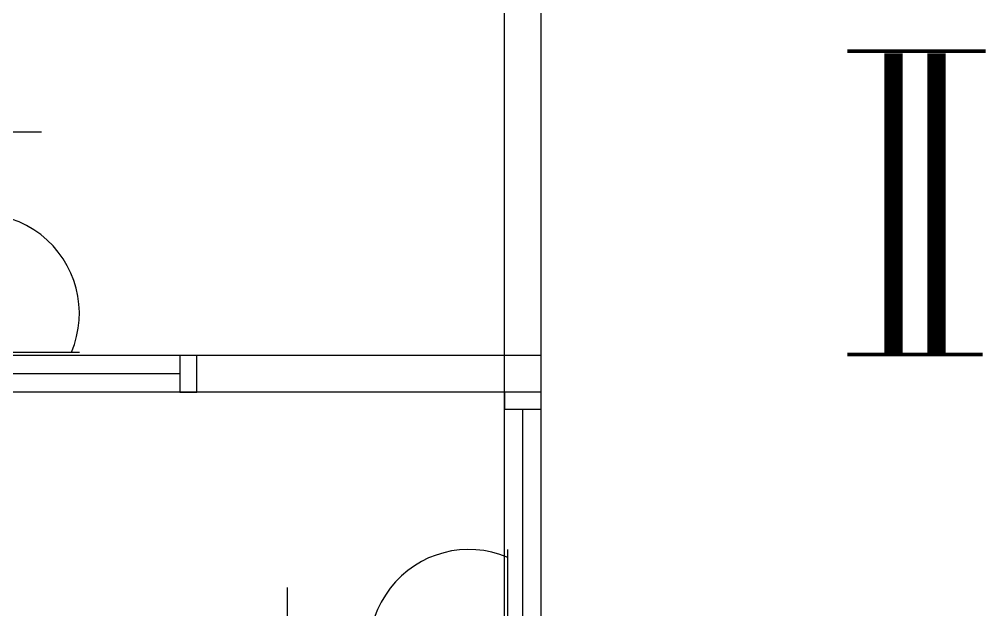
# Model space of a CAD drawing. Header units: inches. Extents: x 16928 to 514628, y -1471 to 241387.
# Drawn here: x 179930 to 182824, y 47911 to 49675 of the extents above; entities that cross this region are included whole.
import ezdxf

# ---------------------------------------------------------------- set-up
doc = ezdxf.new("R2010")
doc.units = ezdxf.units.IN
doc.header["$MEASUREMENT"] = 0
for name, color, linetype in [('ELECT', 6, 'Continuous'), ('FITTING', 8, 'Continuous'), ('partition', 8, 'Continuous'), ('TB', 8, 'Continuous'), ('WIN', 9, 'Continuous')]:
    doc.layers.add(name, color=color, linetype=linetype)

# ---------------------------------------------------------------- blocks, each defined once
blk = doc.blocks.new('13A SSO 300mm')
at = {"layer": 'ELECT', "color": 6}
for p, q in [((0, 413.8), (0, 904.4)), ((-184, 659.1), (184, 659.1)), ((-297.4, 0), (297.4, 0))]:
    blk.add_line(p, q, dxfattribs=at)
blk.add_arc((0, 116.3), 297.4, 336.9763, 203.0237, dxfattribs=at)

msp = doc.modelspace()

# ---------------------------------------------------------------- linework, layer by layer
at = {"layer": 'FITTING', "color": 3}
for points, const_width in [([(182405, 49579.7), (182690, 49579.7)], 10.9), ([(182405, 49579.7), (182690, 49579.7)], 10.9), ([(182405, 49579.7), (182690, 49579.7)], 10.9), ([(182405, 49579.7), (182690, 49579.7)], 10.9), ([(182542.6, 48673.7), (182542.6, 49573.7)], 54.6), ([(182542.6, 48673.7), (182542.6, 49573.7)], 54.6), ([(182542.6, 48673.7), (182542.6, 49573.7)], 54.6), ([(182542.6, 48673.7), (182542.6, 49573.7)], 54.6), ([(182543.7, 49579.7), (182818.9, 49579.7)], 10.9), ([(182543.7, 49579.7), (182818.9, 49579.7)], 10.9), ([(182543.7, 49579.7), (182818.9, 49579.7)], 10.9), ([(182543.7, 49579.7), (182818.9, 49579.7)], 10.9), ([(182671.4, 48673.7), (182671.4, 49573.7)], 54.6), ([(182671.4, 48673.7), (182671.4, 49573.7)], 54.6), ([(182671.4, 48673.7), (182671.4, 49573.7)], 54.6), ([(182671.4, 48673.7), (182671.4, 49573.7)], 54.6), ([(182405, 48673.7), (182680.2, 48673.7)], 10.9), ([(182405, 48673.7), (182680.2, 48673.7)], 10.9), ([(182405, 48673.7), (182680.2, 48673.7)], 10.9), ([(182405, 48673.7), (182680.2, 48673.7)], 10.9), ([(182533.8, 48673.7), (182809, 48673.7)], 10.9), ([(182533.8, 48673.7), (182809, 48673.7)], 10.9), ([(182533.8, 48673.7), (182809, 48673.7)], 10.9), ([(182533.8, 48673.7), (182809, 48673.7)], 10.9)]:
    msp.add_lwpolyline(points, dxfattribs=dict(at, const_width=const_width))
at = {"layer": 'partition'}
for p, q in [((181380, 48560.4), (181380, 51940.4)), ((181490, 48560.4), (181490, 51940.4)), ((181490, 48670.4), (180460, 48670.4)), ((180460, 48560.4), (180460, 48670.4)), ((181490, 48560.4), (180460, 48560.4)), ((181490, 48560.4), (181380, 48560.4))]:
    msp.add_line(p, q, dxfattribs=at)
at = {"layer": 'WIN'}
for p, q in [((180460, 48670.4), (179410, 48670.4)), ((180410, 48615.4), (179460, 48615.4)), ((180460, 48560.4), (179410, 48560.4)), ((181380, 47510.4), (181380, 48560.4)), ((181490, 47510.4), (181490, 48560.4)), ((181435, 47560.4), (181435, 48510.4))]:
    msp.add_line(p, q, dxfattribs=at)
for points in [[(180410, 48670.4), (180410, 48560.4), (180460, 48560.4), (180460, 48670.4)], [(181490, 48560.4), (181380, 48560.4), (181380, 48510.4), (181490, 48510.4)]]:
    msp.add_lwpolyline(points, close=True, dxfattribs=at)

# ---------------------------------------------------------------- block references
at = {"layer": 'TB', "color": 6, "linetype": 'Continuous'}
msp.add_blockref('13A SSO 300mm', (179811.9, 48679.9), dxfattribs=at)
at = {"layer": 'TB', "color": 6, "linetype": 'Continuous', "rotation": 90}
msp.add_blockref('13A SSO 300mm', (181390.2, 47793.3), dxfattribs=at)

doc.saveas('drawing.dxf')
